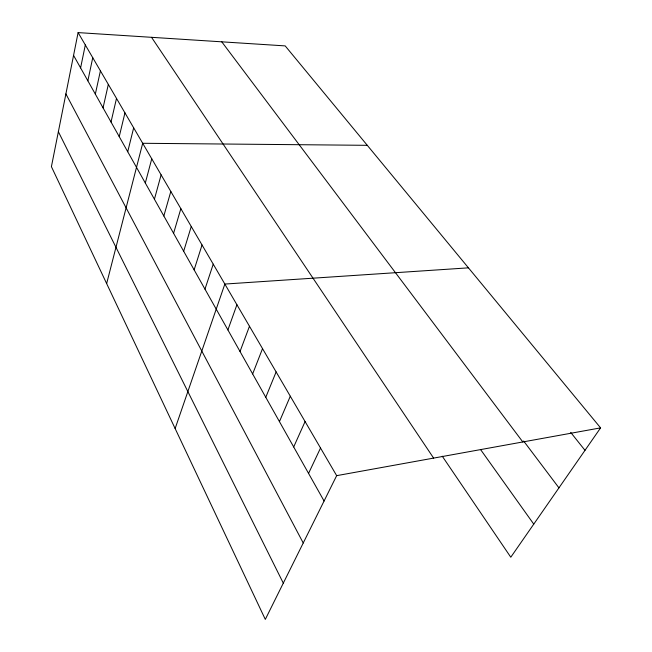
<?xml version="1.0" encoding="UTF-8"?>
<svg xmlns="http://www.w3.org/2000/svg" width="652" height="652" viewBox="0 0 652 652"><rect width="100%" height="100%" fill="white"/><g stroke="black" fill="none" stroke-linecap="round" stroke-linejoin="round"><path stroke-width="0.98" d="M78.101 32.6L51.41 166.659L265.307 619.4L336.66 475.658L600.59 427.875L285.193 45.901L78.101 32.6L336.66 475.658M80.603 67.906L85.314 44.955M87.857 80.815L92.747 57.702M95.339 94.116L100.416 70.84M103.057 107.841L108.33 84.401M111.019 122.005L116.504 98.403M119.234 136.635L124.948 112.869M127.727 151.737L133.668 127.825M106.651 283.587L142.69 143.285L367.288 145.323M145.315 183.025L151.753 158.803M154.418 199.219L161.117 174.858M163.839 215.967L170.816 191.468M173.579 233.302L180.857 208.673M183.677 251.248L191.256 226.497M194.133 269.855L202.038 244.981M204.972 289.138L213.228 264.158M175.135 428.551L224.85 284.06L468.454 267.842M227.898 329.92L236.92 304.745M240.034 351.501L249.471 326.253M252.65 373.938L262.528 348.624M265.772 397.296L276.13 371.933M279.447 421.616L290.303 396.22M293.693 446.954L305.087 421.559M308.559 473.401L320.531 448.014M600.59 427.875L510.793 557.216L442.26 456.196M570.679 432.374L584.999 450.328M523.637 441.005L558.943 487.859M221.77 41.826L522.822 441.958M480.768 449.823L533.76 524.126M151.541 37.319L433.621 458.103M73.562 55.387L324.077 501.005M65.893 93.921L303.237 542.994M58.37 131.704L283.302 583.141"/></g></svg>
